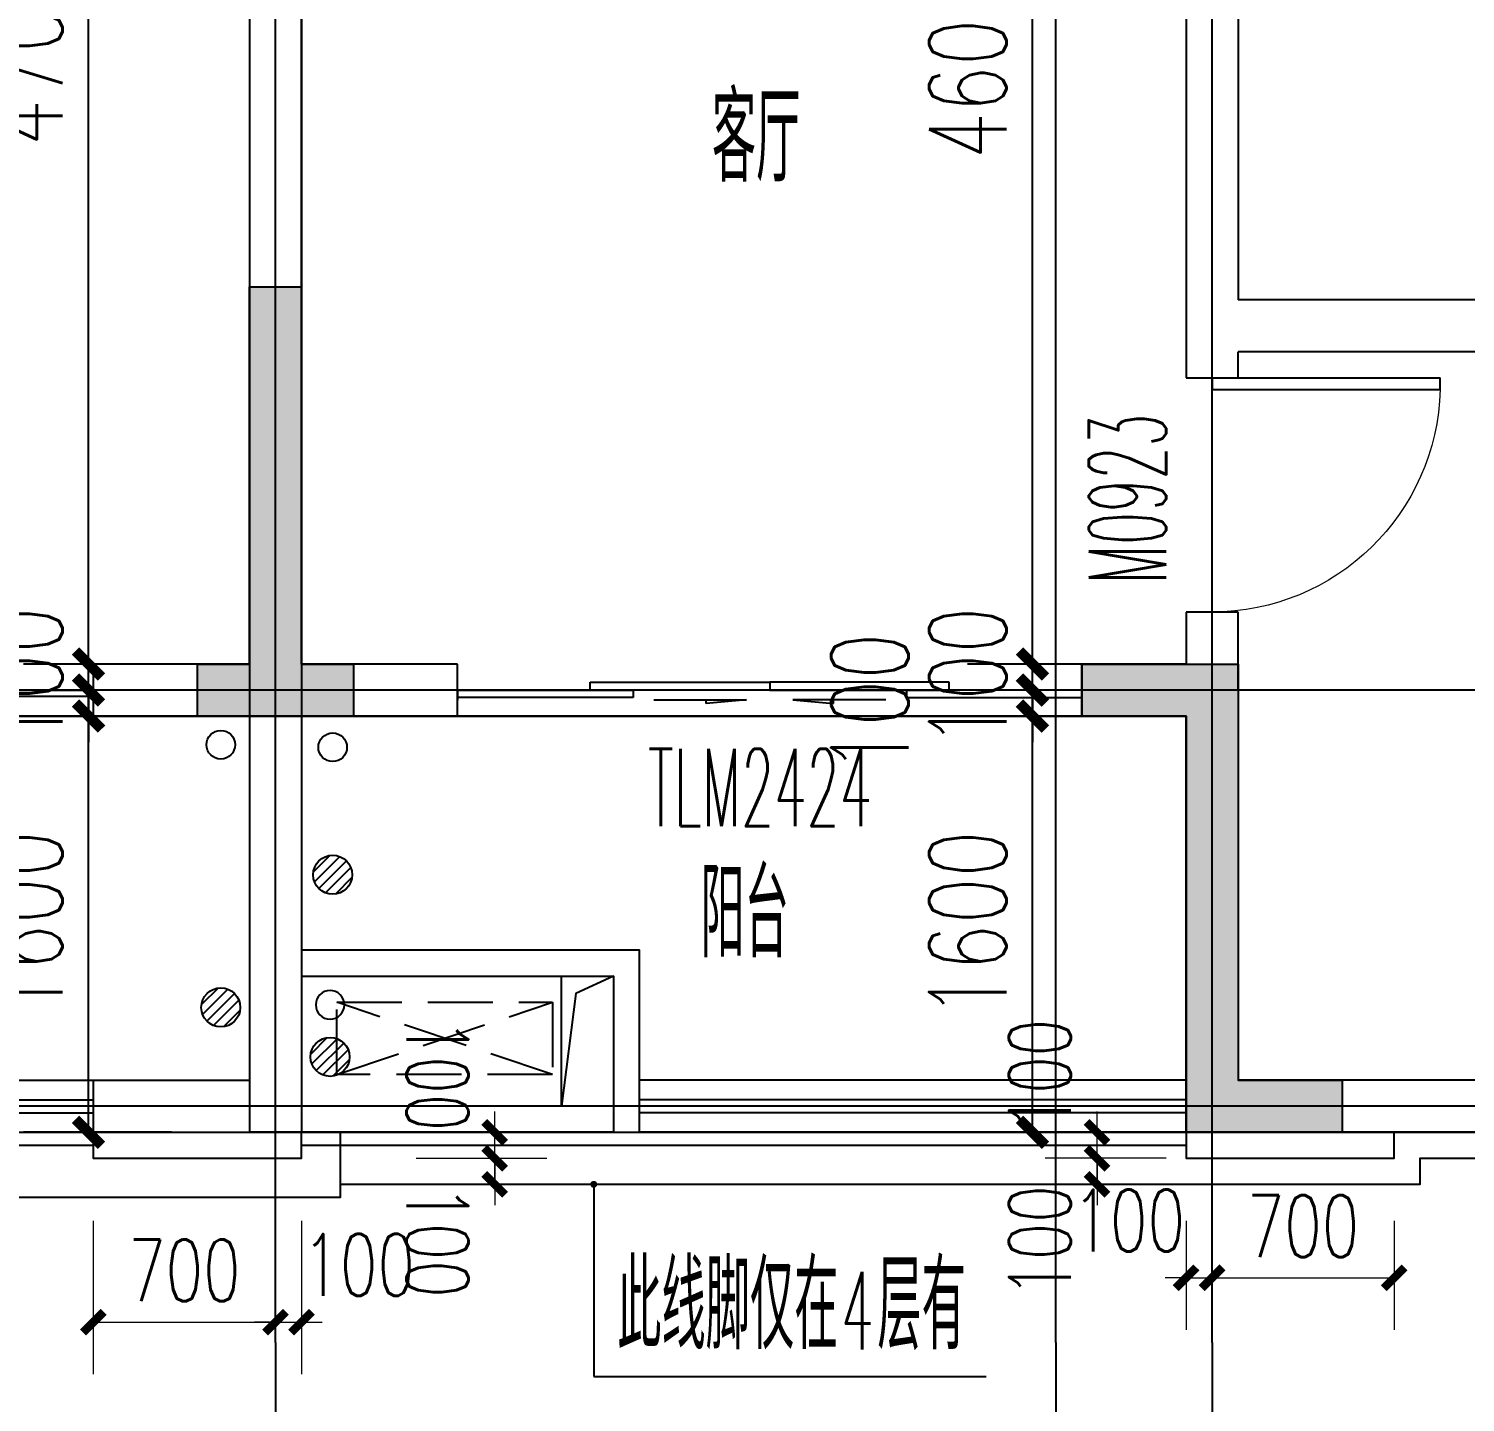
# Model space of a CAD drawing. Extents: x -59851 to 653804, y -249523 to 437614.
# Drawn here: x -4262 to 1260, y 65668 to 70948 of the extents above; entities that cross this region are included whole.
import ezdxf

# ---------------------------------------------------------------- set-up
doc = ezdxf.new("R2010")
doc.units = 0
doc.header["$LTSCALE"] = 1000
doc.header["$MEASUREMENT"] = 0
doc.linetypes.add('DASH', pattern=[0.35, 0.25, -0.1])
doc.layers.add('_S-PS(排水管)', color=255, linetype='Continuous', plot=False)
doc.layers.add('A-area(算半面积)', color=23, linetype='Continuous', plot=False)
for name, color, linetype in [('_S-YS(雨水管)', 3, 'Continuous'), ('_S-空调立管', 7, 'Continuous'), ('A-外装饰线脚', 7, 'Continuous'), ('A-洞口', 105, 'Continuous'), ('A-空调室外机', 5, 'DASH'), ('A-第三道尺寸线', 105, 'Continuous'), ('A-线脚看线', 9, 'Continuous'), ('AE-FLOR', 151, 'Continuous'), ('AXIS', 3, 'Continuous'), ('DIM_LEAD', 3, 'Continuous'), ('DOTE', 16, 'Continuous'), ('mianji', 6, 'Continuous'), ('NL', 5, 'Continuous'), ('PUB_HATCH', 8, 'Continuous'), ('PUB_TEXT', 7, 'Continuous'), ('WALL', 2, 'Continuous'), ('WINDOW', 4, 'Continuous'), ('WINDOW_TEXT', 7, 'Continuous'), ('剪力墙', 6, 'Continuous'), ('栏杆', 142, 'Continuous')]:
    doc.layers.add(name, color=color, linetype=linetype)
doc.layers.add('A-第四道尺寸线(线脚尺寸)', color=105, linetype='Continuous', lineweight=5)
doc.styles.add('_TCH_DIM', font='SIMPLEX.shx', dxfattribs={"width": 0.7, "bigfont": 'GBCBIG.shx'})
doc.styles.add('_TCH_DIM_T3', font='SIMPLEX.shx', dxfattribs={"width": 0.705882, "bigfont": 'GBCBIG.shx'})
doc.styles.add('_TCH_WINDOW', font='SIMPLEX.shx', dxfattribs={"width": 0.7, "height": 3.5, "bigfont": 'GBCBIG.shx'})
doc.styles.get("Standard").update_dxf_attribs({"font": 'gbenor.shx', "width": 0.7, "bigfont": 'gbcbig.shx'})
doc.dimstyles.new('_TCH_ARCH&&100', dxfattribs={"dimtxt": 297.5, "dimasz": 100, "dimexe": 250, "dimexo": 300, "dimgap": 100, "dimtad": 1, "dimdec": 0, "dimzin": 0, "dimdsep": 46, "dimtxsty": '_TCH_DIM_T3', "dimblk": 'ARCHTICK', "dimcen": 0.09, "dimclrt": 7, "dimazin": 2, "dimtfac": 1, "dimtdec": 0, "dimtix": 1, "dimtmove": 2, "dimatfit": 3, "dimfxl": 0, "dimtolj": 1, "dimtzin": 0, "dimarcsym": 0})
doc.dimstyles.new('_TCH_ARCH&&80', dxfattribs={"dimtxt": 238, "dimasz": 80, "dimexe": 200, "dimexo": 240, "dimgap": 80, "dimtad": 1, "dimdec": 0, "dimzin": 0, "dimdsep": 46, "dimtxsty": '_TCH_DIM_T3', "dimblk": 'ARCHTICK', "dimcen": 0.09, "dimclrt": 7, "dimazin": 2, "dimtfac": 1, "dimtdec": 0, "dimtix": 1, "dimtmove": 2, "dimatfit": 3, "dimfxl": 0, "dimtolj": 1, "dimtzin": 0, "dimarcsym": 0})

# ---------------------------------------------------------------- blocks, each defined once
blk = doc.blocks.new('fdsfdsgfdsgb')
at = {"layer": 'mianji'}
blk.add_lwpolyline([(-208608.2, 137588.3), (-164208.2, 137588.3), (-164208.2, 135988.3), (-160408.2, 135988.3), (-160408.2, 146388.3), (-164608.2, 146388.3), (-164608.2, 147288.3), (-163408.2, 147288.3), (-163408.2, 150388.3), (-162808.2, 150388.3), (-162808.2, 157888.3), (-172908.2, 157888.3), (-172908.2, 155088.3), (-184508.2, 155088.3)], dxfattribs=at)
blk.add_lwpolyline([(-164208.2, 137588.3), (-171208.2, 137588.3), (-171208.2, 135988.3), (-164208.2, 135988.3)], close=True, dxfattribs=at)
blk = doc.blocks.new('zhouxianssceng0329')
at = {"layer": 'DOTE'}
for p, q in [((-3313.7, 132089.9), (-3313.7, 148798.2)), ((-313.7, 132089.9), (-313.7, 144298.2)), ((286.3, 132089.9), (286.3, 140298.2)), ((5501.3, 134598.2), (-44988.6, 134598.2)), ((5501.3, 132998.2), (-44988.6, 132998.2))]:
    blk.add_line(p, q, dxfattribs=at)
blk = doc.blocks.new('jgjlq030328')
at = {"layer": 'PUB_HATCH'}
for points in [[(-249935, 8011.9), (-249935, 8211.9), (-249735, 8211.9), (-249735, 9661.9), (-249535, 9661.9), (-249535, 8211.9), (-249335, 8211.9), (-249335, 8011.9)], [(-245535, 6411.9), (-245935, 6411.9), (-246135, 6411.9), (-246135, 8011.9), (-246535, 8011.9), (-246535, 8211.9), (-245935, 8211.9), (-245935, 6611.9), (-245535, 6611.9)]]:
    blk.add_hatch(color=256, dxfattribs=at).paths.add_polyline_path(points)
at = {"layer": '剪力墙'}
blk.add_lwpolyline([(-249935, 8011.9), (-249935, 8211.9), (-249735, 8211.9), (-249735, 9661.9), (-249535, 9661.9), (-249535, 8211.9), (-249335, 8211.9), (-249335, 8011.9), (-249935, 8011.9), (-249535, 8011.9)], dxfattribs=at)
blk.add_lwpolyline([(-245535, 6411.9), (-245935, 6411.9), (-246135, 6411.9), (-246135, 8011.9), (-246535, 8011.9), (-246535, 8211.9), (-245935, 8211.9), (-245935, 6611.9), (-245535, 6611.9)], close=True, dxfattribs=at)
blk = doc.blocks.new('$DorLib2D$00000131')
at = {"color": 0, "linetype": 'Continuous'}
for p, q in [((0.15, 0.125), (0.2319, 0.1973)), ((0.2319, 0.1973), (0.2319, 0.125)), ((-0.5, 0.125), (-0.5, 0)), ((0.0192, 0.125), (-0.5, 0.125)), ((0.0192, 0), (0.0192, 0.125)), ((0.35, 0.125), (0.15, 0.125)), ((-0.5, 0), (0.0192, 0)), ((-0.024, 0), (0.5, 0)), ((-0.024, -0.125), (-0.024, 0)), ((0.5, 0), (0.5, -0.125)), ((-0.35, -0.125), (-0.15, -0.125)), ((-0.2319, -0.1973), (-0.2319, -0.125)), ((-0.15, -0.125), (-0.2319, -0.1973)), ((0.5, -0.125), (-0.024, -0.125))]:
    blk.add_line(p, q, dxfattribs=at)
blk = doc.blocks.new('_ArchTick')
at = {"color": 0, "linetype": 'ByBlock', "const_width": 0.4}
blk.add_lwpolyline([(-0.5, -0.5), (0.5, 0.5)], dxfattribs=at)
blk = doc.blocks.new('*D766')
at = {"layer": 'A-第三道尺寸线', "color": 0, "lineweight": -2, "transparency": 16777216}
for p, q in [((23331.5, 165434.8), (22763.2, 165434.8)), ((23013.2, 160734.8), (23013.2, 165434.8)), ((23331.5, 160734.8), (22763.2, 160734.8))]:
    blk.add_line(p, q, dxfattribs=at)
at = {"layer": 'Defpoints', "color": 0, "transparency": 16777216}
for p in [(23013.2, 165434.8), (23631.5, 165434.8), (23631.5, 160734.8)]:
    blk.add_point(p, dxfattribs=at)
at = {"layer": 'A-第三道尺寸线', "color": 0, "lineweight": -2, "transparency": 16777216, "xscale": 100, "yscale": 100, "zscale": 100}
for p, rotation in [((23013.2, 165434.8), 90), ((23013.2, 160734.8), 270)]:
    blk.add_blockref('_ArchTick', p, dxfattribs=dict(at, rotation=rotation))
at = {"layer": 'A-第三道尺寸线', "color": 7, "transparency": 16777216, "insert": (22764.5, 163084.8), "char_height": 297.5, "attachment_point": 5, "rotation": 90, "style": '_TCH_DIM_T3'}
blk.add_mtext('\\A1;4700', dxfattribs=at)
blk = doc.blocks.new('*D767')
at = {"layer": 'A-第三道尺寸线', "color": 0, "lineweight": -2, "transparency": 16777216}
for p, q in [((23013.2, 160734.8), (23013.2, 160834.8)), ((23331.5, 160734.8), (22763.2, 160734.8)), ((23013.2, 160634.8), (23013.2, 160734.8)), ((23331.5, 160634.8), (22763.2, 160634.8)), ((23013.2, 160634.8), (23013.2, 160534.8))]:
    blk.add_line(p, q, dxfattribs=at)
at = {"layer": 'Defpoints', "color": 0, "transparency": 16777216}
for p in [(23013.2, 160734.8), (23631.5, 160734.8), (23631.5, 160634.8)]:
    blk.add_point(p, dxfattribs=at)
at = {"layer": 'A-第三道尺寸线', "color": 0, "lineweight": -2, "transparency": 16777216, "xscale": 100, "yscale": 100, "zscale": 100}
for p, rotation in [((23013.2, 160734.8), 270), ((23013.2, 160634.8), 90)]:
    blk.add_blockref('_ArchTick', p, dxfattribs=dict(at, rotation=rotation))
at = {"layer": 'A-第三道尺寸线', "color": 7, "transparency": 16777216, "insert": (22764.5, 160684.8), "char_height": 297.5, "attachment_point": 5, "rotation": 90, "style": '_TCH_DIM_T3'}
blk.add_mtext('\\A1;100', dxfattribs=at)
blk = doc.blocks.new('*D768')
at = {"layer": 'A-第三道尺寸线', "color": 0, "lineweight": -2, "transparency": 16777216}
for p, q in [((23013.2, 160634.8), (23013.2, 160734.8)), ((23331.5, 160634.8), (22763.2, 160634.8)), ((23013.2, 160534.8), (23013.2, 160634.8)), ((23331.5, 160534.8), (22763.2, 160534.8)), ((23013.2, 160534.8), (23013.2, 160434.8))]:
    blk.add_line(p, q, dxfattribs=at)
at = {"layer": 'Defpoints', "color": 0, "transparency": 16777216}
for p in [(23013.2, 160634.8), (23631.5, 160634.8), (23631.5, 160534.8)]:
    blk.add_point(p, dxfattribs=at)
at = {"layer": 'A-第三道尺寸线', "color": 0, "lineweight": -2, "transparency": 16777216, "xscale": 100, "yscale": 100, "zscale": 100}
for p, rotation in [((23013.2, 160634.8), 270), ((23013.2, 160534.8), 90)]:
    blk.add_blockref('_ArchTick', p, dxfattribs=dict(at, rotation=rotation))
at = {"layer": 'A-第三道尺寸线', "color": 7, "transparency": 16777216, "insert": (22388.2, 160584.8), "char_height": 297.5, "attachment_point": 5, "rotation": 90, "style": '_TCH_DIM_T3'}
blk.add_mtext('\\A1;100', dxfattribs=at)
blk = doc.blocks.new('*D769')
at = {"layer": 'A-第三道尺寸线', "color": 0, "lineweight": -2, "transparency": 16777216}
for p, q in [((23331.5, 160534.8), (22763.2, 160534.8)), ((23013.2, 158934.8), (23013.2, 160534.8)), ((23331.5, 158934.8), (22763.2, 158934.8))]:
    blk.add_line(p, q, dxfattribs=at)
at = {"layer": 'Defpoints', "color": 0, "transparency": 16777216}
for p in [(23013.2, 160534.8), (23631.5, 160534.8), (23631.5, 158934.8)]:
    blk.add_point(p, dxfattribs=at)
at = {"layer": 'A-第三道尺寸线', "color": 0, "lineweight": -2, "transparency": 16777216, "xscale": 100, "yscale": 100, "zscale": 100}
for p, rotation in [((23013.2, 160534.8), 90), ((23013.2, 158934.8), 270)]:
    blk.add_blockref('_ArchTick', p, dxfattribs=dict(at, rotation=rotation))
at = {"layer": 'A-第三道尺寸线', "color": 7, "transparency": 16777216, "insert": (22764.5, 159734.8), "char_height": 297.5, "attachment_point": 5, "rotation": 90, "style": '_TCH_DIM_T3'}
blk.add_mtext('\\A1;1600', dxfattribs=at)
blk = doc.blocks.new('ktswaj')
at = {"linetype": 'DASH'}
blk.add_lwpolyline([(15990.1, 179082.6), (15990.1, 178253.3), (16268.4, 178253.3), (16268.4, 179082.6)], close=True, dxfattribs=at)
for points in [[(15990.1, 179082.6), (16268.4, 178253.3)], [(15990.1, 178253.3), (16268.4, 179082.6)]]:
    blk.add_lwpolyline(points, dxfattribs=at)
blk = doc.blocks.new('$DorLib2D$00000138')
at = {"color": 0, "linetype": 'Continuous'}
for p, q in [((-0.2875, 0), (-0.2875, 0.1538)), ((-0.2875, 0.1538), (0, 0.1538)), ((0, 0.1538), (0, 0)), ((0.2875, 0.1538), (0, 0.1538)), ((0.2875, 0), (0.2875, 0.1538)), ((-0.5, -0.1399), (-0.5, 0)), ((-0.5, 0), (-0.2188, 0)), ((0, 0), (-0.2875, 0)), ((-0.2188, 0), (-0.2188, -0.1399)), ((0, 0), (0.2875, 0)), ((0.2188, 0), (0.2188, -0.1399)), ((0.5, 0), (0.2188, 0)), ((0.5, 0), (0.5, -0.1946)), ((0.5, -0.1399), (0.5, 0)), ((-0.2188, -0.1399), (-0.5, -0.1399)), ((0.2188, -0.1399), (0.5, -0.1399)), ((-0.1857, -0.186), (-0.037, -0.186)), ((-0.037, -0.186), (-0.1019, -0.2583)), ((-0.1019, -0.2583), (-0.1019, -0.186)), ((0.1857, -0.186), (0.037, -0.186)), ((0.037, -0.186), (0.1019, -0.2583)), ((0.1019, -0.2583), (0.1019, -0.186))]:
    blk.add_line(p, q, dxfattribs=at)
blk = doc.blocks.new('$DorLib2D$00000001')
for p, q in [((0.45, 0.975), (0.5, 0.975)), ((0.45, 0), (0.45, 0.975)), ((0.5, 0), (0.5, 0.975)), ((0.5, 0), (0.45, 0))]:
    blk.add_line(p, q)
at = {"lineweight": 13}
blk.add_arc((0.475, 0), 0.975, 91.46928, 180, dxfattribs=at)
blk = doc.blocks.new('*D780')
at = {"layer": 'A-第三道尺寸线', "color": 0, "lineweight": -2, "transparency": 16777216}
for p, q in [((90662, 165334.8), (90121.7, 165334.8)), ((90371.7, 160734.8), (90371.7, 165334.8)), ((90662, 160734.8), (90121.7, 160734.8))]:
    blk.add_line(p, q, dxfattribs=at)
at = {"layer": 'Defpoints', "color": 0, "transparency": 16777216}
for p in [(90371.7, 165334.8), (90962, 165334.8), (90962, 160734.8)]:
    blk.add_point(p, dxfattribs=at)
at = {"layer": 'A-第三道尺寸线', "color": 0, "lineweight": -2, "transparency": 16777216, "xscale": 100, "yscale": 100, "zscale": 100}
for p, rotation in [((90371.7, 165334.8), 90), ((90371.7, 160734.8), 270)]:
    blk.add_blockref('_ArchTick', p, dxfattribs=dict(at, rotation=rotation))
at = {"layer": 'A-第三道尺寸线', "color": 7, "transparency": 16777216, "insert": (90123, 163034.8), "char_height": 297.5, "attachment_point": 5, "rotation": 90, "style": '_TCH_DIM_T3'}
blk.add_mtext('\\A1;4600', dxfattribs=at)
blk = doc.blocks.new('*D781')
at = {"layer": 'A-第三道尺寸线', "color": 0, "lineweight": -2, "transparency": 16777216}
for p, q in [((90371.7, 160734.8), (90371.7, 160834.8)), ((90662, 160734.8), (90121.7, 160734.8)), ((90371.7, 160634.8), (90371.7, 160734.8)), ((90662, 160634.8), (90121.7, 160634.8)), ((90371.7, 160634.8), (90371.7, 160534.8))]:
    blk.add_line(p, q, dxfattribs=at)
at = {"layer": 'Defpoints', "color": 0, "transparency": 16777216}
for p in [(90371.7, 160734.8), (90962, 160734.8), (90962, 160634.8)]:
    blk.add_point(p, dxfattribs=at)
at = {"layer": 'A-第三道尺寸线', "color": 0, "lineweight": -2, "transparency": 16777216, "xscale": 100, "yscale": 100, "zscale": 100}
for p, rotation in [((90371.7, 160734.8), 270), ((90371.7, 160634.8), 90)]:
    blk.add_blockref('_ArchTick', p, dxfattribs=dict(at, rotation=rotation))
at = {"layer": 'A-第三道尺寸线', "color": 7, "transparency": 16777216, "insert": (90123, 160684.8), "char_height": 297.5, "attachment_point": 5, "rotation": 90, "style": '_TCH_DIM_T3'}
blk.add_mtext('\\A1;100', dxfattribs=at)
blk = doc.blocks.new('*D782')
at = {"layer": 'A-第三道尺寸线', "color": 0, "lineweight": -2, "transparency": 16777216}
for p, q in [((90371.7, 160634.8), (90371.7, 160734.8)), ((90662, 160634.8), (90121.7, 160634.8)), ((90371.7, 160534.8), (90371.7, 160634.8)), ((90662, 160534.8), (90121.7, 160534.8)), ((90371.7, 160534.8), (90371.7, 160434.8))]:
    blk.add_line(p, q, dxfattribs=at)
at = {"layer": 'Defpoints', "color": 0, "transparency": 16777216}
for p in [(90371.7, 160634.8), (90962, 160634.8), (90962, 160534.8)]:
    blk.add_point(p, dxfattribs=at)
at = {"layer": 'A-第三道尺寸线', "color": 0, "lineweight": -2, "transparency": 16777216, "xscale": 100, "yscale": 100, "zscale": 100}
for p, rotation in [((90371.7, 160634.8), 270), ((90371.7, 160534.8), 90)]:
    blk.add_blockref('_ArchTick', p, dxfattribs=dict(at, rotation=rotation))
at = {"layer": 'A-第三道尺寸线', "color": 7, "transparency": 16777216, "insert": (89746.7, 160584.8), "char_height": 297.5, "attachment_point": 5, "rotation": 90, "style": '_TCH_DIM_T3'}
blk.add_mtext('\\A1;100', dxfattribs=at)
blk = doc.blocks.new('*D783')
at = {"layer": 'A-第三道尺寸线', "color": 0, "lineweight": -2, "transparency": 16777216}
for p, q in [((90662, 160534.8), (90121.7, 160534.8)), ((90371.7, 158934.8), (90371.7, 160534.8)), ((90662, 158934.8), (90121.7, 158934.8))]:
    blk.add_line(p, q, dxfattribs=at)
at = {"layer": 'Defpoints', "color": 0, "transparency": 16777216}
for p in [(90371.7, 160534.8), (90962, 160534.8), (90962, 158934.8)]:
    blk.add_point(p, dxfattribs=at)
at = {"layer": 'A-第三道尺寸线', "color": 0, "lineweight": -2, "transparency": 16777216, "xscale": 100, "yscale": 100, "zscale": 100}
for p, rotation in [((90371.7, 160534.8), 90), ((90371.7, 158934.8), 270)]:
    blk.add_blockref('_ArchTick', p, dxfattribs=dict(at, rotation=rotation))
at = {"layer": 'A-第三道尺寸线', "color": 7, "transparency": 16777216, "insert": (90123, 159734.8), "char_height": 297.5, "attachment_point": 5, "rotation": 90, "style": '_TCH_DIM_T3'}
blk.add_mtext('\\A1;1600', dxfattribs=at)
blk = doc.blocks.new('ssxianjiao0329')
at = {"layer": 'A-外装饰线脚'}
for points in [[(-4013.7, 132898.2), (-4013.7, 132798.2), (-3213.7, 132798.2), (-3213.7, 132898.2)], [(186.3, 132898.2), (186.3, 132798.2), (986.3, 132798.2), (986.3, 132898.2)]]:
    blk.add_lwpolyline(points, dxfattribs=at)
at = {"layer": 'A-线脚看线'}
for points in [[(-6013.7, 132848.2), (-4013.7, 132848.2)], [(-3213.7, 132848.2), (186.3, 132848.2)]]:
    blk.add_lwpolyline(points, dxfattribs=at)
blk = doc.blocks.new('600200')
at = {"layer": 'A-洞口'}
blk.add_lwpolyline([(-2177.9, 134493.3), (-1977.9, 134493.3), (-1977.9, 133993.3), (-2177.9, 133993.3)], close=True, dxfattribs=at)
blk.add_lwpolyline([(-1977.9, 134493.3), (-2123.4, 134426.8), (-2177.9, 133993.3)], dxfattribs=at)
blk = doc.blocks.new('huxingdongkoupiaochuangyangtai')
blk.add_blockref('600200', (-35.8, 2095))
blk = doc.blocks.new('*D351')
at = {"layer": 'A-第四道尺寸线(线脚尺寸)', "color": 0, "lineweight": -2, "transparency": 16777216}
for p, q in [((-4013.7, 73158.2), (-4013.7, 72568.3)), ((-3313.7, 73158.2), (-3313.7, 72568.3)), ((-4013.7, 72768.3), (-3313.7, 72768.3))]:
    blk.add_line(p, q, dxfattribs=at)
at = {"layer": 'Defpoints', "color": 0, "transparency": 16777216}
for p in [(-4013.7, 73398.2), (-3313.7, 73398.2), (-3313.7, 72768.3)]:
    blk.add_point(p, dxfattribs=at)
at = {"layer": 'A-第四道尺寸线(线脚尺寸)', "color": 0, "lineweight": -2, "transparency": 16777216, "xscale": 80, "yscale": 80, "zscale": 80, "rotation": 180}
blk.add_blockref('_ArchTick', (-4013.7, 72768.3), dxfattribs=at)
at = {"layer": 'A-第四道尺寸线(线脚尺寸)', "color": 0, "lineweight": -2, "transparency": 16777216, "xscale": 80, "yscale": 80, "zscale": 80}
blk.add_blockref('_ArchTick', (-3313.7, 72768.3), dxfattribs=at)
at = {"layer": 'A-第四道尺寸线(线脚尺寸)', "color": 7, "transparency": 16777216, "insert": (-3663.7, 72967.3), "char_height": 238, "attachment_point": 5, "style": '_TCH_DIM_T3'}
blk.add_mtext('\\A1;700', dxfattribs=at)
blk = doc.blocks.new('*D352')
at = {"layer": 'A-第四道尺寸线(线脚尺寸)', "color": 0, "lineweight": -2, "transparency": 16777216}
for p, q in [((-3313.7, 73158.2), (-3313.7, 72568.3)), ((-3213.7, 73158.2), (-3213.7, 72568.3)), ((-3313.7, 72768.3), (-3393.7, 72768.3)), ((-3313.7, 72768.3), (-3213.7, 72768.3)), ((-3213.7, 72768.3), (-3133.7, 72768.3))]:
    blk.add_line(p, q, dxfattribs=at)
at = {"layer": 'Defpoints', "color": 0, "transparency": 16777216}
for p in [(-3313.7, 73398.2), (-3213.7, 73398.2), (-3213.7, 72768.3)]:
    blk.add_point(p, dxfattribs=at)
at = {"layer": 'A-第四道尺寸线(线脚尺寸)', "color": 0, "lineweight": -2, "transparency": 16777216, "xscale": 80, "yscale": 80, "zscale": 80}
blk.add_blockref('_ArchTick', (-3313.7, 72768.3), dxfattribs=at)
at = {"layer": 'A-第四道尺寸线(线脚尺寸)', "color": 0, "lineweight": -2, "transparency": 16777216, "xscale": 80, "yscale": 80, "zscale": 80, "rotation": 180}
blk.add_blockref('_ArchTick', (-3213.7, 72768.3), dxfattribs=at)
at = {"layer": 'A-第四道尺寸线(线脚尺寸)', "color": 7, "transparency": 16777216, "insert": (-2993.7, 72988.3), "char_height": 238, "attachment_point": 5, "style": '_TCH_DIM_T3'}
blk.add_mtext('\\A1;100', dxfattribs=at)
blk = doc.blocks.new('*D353')
at = {"layer": 'A-第四道尺寸线(线脚尺寸)', "color": 0, "lineweight": -2, "transparency": 16777216}
for p, q in [((186.3, 73158.2), (186.3, 72738.7)), ((286.3, 73158.2), (286.3, 72738.7)), ((186.3, 72938.7), (106.3, 72938.7)), ((186.3, 72938.7), (286.3, 72938.7)), ((286.3, 72938.7), (366.3, 72938.7))]:
    blk.add_line(p, q, dxfattribs=at)
at = {"layer": 'Defpoints', "color": 0, "transparency": 16777216}
for p in [(186.3, 73398.2), (286.3, 73398.2), (286.3, 72938.7)]:
    blk.add_point(p, dxfattribs=at)
at = {"layer": 'A-第四道尺寸线(线脚尺寸)', "color": 0, "lineweight": -2, "transparency": 16777216, "xscale": 80, "yscale": 80, "zscale": 80}
blk.add_blockref('_ArchTick', (186.3, 72938.7), dxfattribs=at)
at = {"layer": 'A-第四道尺寸线(线脚尺寸)', "color": 0, "lineweight": -2, "transparency": 16777216, "xscale": 80, "yscale": 80, "zscale": 80, "rotation": 180}
blk.add_blockref('_ArchTick', (286.3, 72938.7), dxfattribs=at)
at = {"layer": 'A-第四道尺寸线(线脚尺寸)', "color": 7, "transparency": 16777216, "insert": (-33.7, 73158.7), "char_height": 238, "attachment_point": 5, "style": '_TCH_DIM_T3'}
blk.add_mtext('\\A1;100', dxfattribs=at)
blk = doc.blocks.new('*D354')
at = {"layer": 'A-第四道尺寸线(线脚尺寸)', "color": 0, "lineweight": -2, "transparency": 16777216}
for p, q in [((286.3, 73158.2), (286.3, 72738.7)), ((986.3, 73158.2), (986.3, 72738.7)), ((286.3, 72938.7), (986.3, 72938.7))]:
    blk.add_line(p, q, dxfattribs=at)
at = {"layer": 'Defpoints', "color": 0, "transparency": 16777216}
for p in [(286.3, 73398.2), (986.3, 73398.2), (986.3, 72938.7)]:
    blk.add_point(p, dxfattribs=at)
at = {"layer": 'A-第四道尺寸线(线脚尺寸)', "color": 0, "lineweight": -2, "transparency": 16777216, "xscale": 80, "yscale": 80, "zscale": 80, "rotation": 180}
blk.add_blockref('_ArchTick', (286.3, 72938.7), dxfattribs=at)
at = {"layer": 'A-第四道尺寸线(线脚尺寸)', "color": 0, "lineweight": -2, "transparency": 16777216, "xscale": 80, "yscale": 80, "zscale": 80}
blk.add_blockref('_ArchTick', (986.3, 72938.7), dxfattribs=at)
at = {"layer": 'A-第四道尺寸线(线脚尺寸)', "color": 7, "transparency": 16777216, "insert": (636.3, 73137.7), "char_height": 238, "attachment_point": 5, "style": '_TCH_DIM_T3'}
blk.add_mtext('\\A1;700', dxfattribs=at)
blk = doc.blocks.new('*D371')
at = {"layer": 'A-第四道尺寸线(线脚尺寸)', "color": 0, "lineweight": -2, "transparency": 16777216}
for p, q in [((-155.6, 73498.2), (-155.6, 73578.2)), ((109.8, 73498.2), (-355.6, 73498.2)), ((-155.6, 73398.2), (-155.6, 73498.2)), ((109.8, 73398.2), (-355.6, 73398.2)), ((-155.6, 73398.2), (-155.6, 73318.2))]:
    blk.add_line(p, q, dxfattribs=at)
at = {"layer": 'Defpoints', "color": 0, "transparency": 16777216}
for p in [(-155.6, 73498.2), (349.8, 73498.2), (349.8, 73398.2)]:
    blk.add_point(p, dxfattribs=at)
at = {"layer": 'A-第四道尺寸线(线脚尺寸)', "color": 0, "lineweight": -2, "transparency": 16777216, "xscale": 80, "yscale": 80, "zscale": 80}
for p, rotation in [((-155.6, 73498.2), 270), ((-155.6, 73398.2), 90)]:
    blk.add_blockref('_ArchTick', p, dxfattribs=dict(at, rotation=rotation))
at = {"layer": 'A-第四道尺寸线(线脚尺寸)', "color": 7, "transparency": 16777216, "insert": (-375.6, 73718.2), "char_height": 238, "attachment_point": 5, "rotation": 90, "style": '_TCH_DIM_T3'}
blk.add_mtext('\\A1;100', dxfattribs=at)
blk = doc.blocks.new('*D372')
at = {"layer": 'A-第四道尺寸线(线脚尺寸)', "color": 0, "lineweight": -2, "transparency": 16777216}
for p, q in [((-155.6, 73398.2), (-155.6, 73478.2)), ((109.8, 73398.2), (-355.6, 73398.2)), ((-155.6, 73298.2), (-155.6, 73398.2)), ((109.8, 73298.2), (-355.6, 73298.2)), ((-155.6, 73298.2), (-155.6, 73218.2))]:
    blk.add_line(p, q, dxfattribs=at)
at = {"layer": 'Defpoints', "color": 0, "transparency": 16777216}
for p in [(-155.6, 73398.2), (349.8, 73398.2), (349.8, 73298.2)]:
    blk.add_point(p, dxfattribs=at)
at = {"layer": 'A-第四道尺寸线(线脚尺寸)', "color": 0, "lineweight": -2, "transparency": 16777216, "xscale": 80, "yscale": 80, "zscale": 80}
for p, rotation in [((-155.6, 73398.2), 270), ((-155.6, 73298.2), 90)]:
    blk.add_blockref('_ArchTick', p, dxfattribs=dict(at, rotation=rotation))
at = {"layer": 'A-第四道尺寸线(线脚尺寸)', "color": 7, "transparency": 16777216, "insert": (-375.6, 73078.2), "char_height": 238, "attachment_point": 5, "rotation": 90, "style": '_TCH_DIM_T3'}
blk.add_mtext('\\A1;100', dxfattribs=at)
blk = doc.blocks.new('*D384')
at = {"layer": 'A-第四道尺寸线(线脚尺寸)', "color": 0, "lineweight": -2, "transparency": 16777216}
for p, q in [((-2471, 73498.3), (-2471, 73578.3)), ((-2772.8, 73498.2), (-2271, 73498.3)), ((-2471, 73398.2), (-2471, 73498.3)), ((-2772.8, 73398.2), (-2271, 73398.3)), ((-2471, 73398.2), (-2471, 73318.2))]:
    blk.add_line(p, q, dxfattribs=at)
at = {"layer": 'Defpoints', "color": 0, "transparency": 16777216}
for p in [(-3012.8, 73498.2), (-2471, 73498.3), (-3012.8, 73398.2)]:
    blk.add_point(p, dxfattribs=at)
at = {"layer": 'A-第四道尺寸线(线脚尺寸)', "color": 0, "lineweight": -2, "transparency": 16777216, "xscale": 80, "yscale": 80, "zscale": 80}
for p, rotation in [((-2471, 73498.3), 270.0027592368899), ((-2471, 73398.2), 90.0027592368899)]:
    blk.add_blockref('_ArchTick', p, dxfattribs=dict(at, rotation=rotation))
at = {"layer": 'A-第四道尺寸线(线脚尺寸)', "color": 7, "transparency": 16777216, "insert": (-2691, 73718.2), "char_height": 238, "attachment_point": 5, "rotation": 270.0028, "style": '_TCH_DIM_T3'}
blk.add_mtext('\\A1;100', dxfattribs=at)
blk = doc.blocks.new('*D385')
at = {"layer": 'A-第四道尺寸线(线脚尺寸)', "color": 0, "lineweight": -2, "transparency": 16777216}
for p, q in [((-2471, 73398.2), (-2471, 73478.2)), ((-2772.8, 73398.2), (-2271, 73398.3)), ((-2471, 73298.3), (-2471, 73398.2)), ((-2772.8, 73298.2), (-2271, 73298.3)), ((-2471, 73298.3), (-2471, 73218.3))]:
    blk.add_line(p, q, dxfattribs=at)
at = {"layer": 'Defpoints', "color": 0, "transparency": 16777216}
for p in [(-3012.8, 73398.2), (-2471, 73398.2), (-3012.8, 73298.2)]:
    blk.add_point(p, dxfattribs=at)
at = {"layer": 'A-第四道尺寸线(线脚尺寸)', "color": 0, "lineweight": -2, "transparency": 16777216, "xscale": 80, "yscale": 80, "zscale": 80}
for p, rotation in [((-2471, 73398.2), 270.0027592368899), ((-2471, 73298.3), 90.0027592368899)]:
    blk.add_blockref('_ArchTick', p, dxfattribs=dict(at, rotation=rotation))
at = {"layer": 'A-第四道尺寸线(线脚尺寸)', "color": 7, "transparency": 16777216, "insert": (-2690.9, 73078.2), "char_height": 238, "attachment_point": 5, "rotation": 270.0028, "style": '_TCH_DIM_T3'}
blk.add_mtext('\\A1;100', dxfattribs=at)
blk = doc.blocks.new('_LV13')
at = {"color": 0}
for p, q in [((-0.071, 0.495), (-0.495, 0.071)), ((0.183, 0.465), (-0.465, -0.183)), ((0.354, 0.354), (-0.354, -0.354)), ((0.465, 0.183), (-0.183, -0.465)), ((0.495, -0.071), (0.071, -0.495))]:
    blk.add_line(p, q, dxfattribs=at)
blk.add_circle((0, 0), 0.5)
blk = doc.blocks.new('e40505')
at = {"layer": '_S-PS(排水管)'}
blk.add_lwpolyline([(-186698.5, 94074.5, -1), (-186808.5, 94074.5, -1)], format="xyb", close=True, dxfattribs=at)
at = {"layer": '_S-YS(雨水管)'}
blk.add_lwpolyline([(-190088.5, 94084.5, 1), (-190198.5, 94084.5, 1)], format="xyb", close=True, dxfattribs=at)
at = {"layer": '_S-空调立管'}
blk.add_lwpolyline([(-190088.5, 93884.5, 1), (-190198.5, 93884.5, 1)], format="xyb", close=True, dxfattribs=at)
at = {"layer": 'NL', "ltscale": 0.5, "extrusion": (0, 0, -1), "xscale": -150, "yscale": 150, "zscale": -150}
for p in [(190343.5, 93884.5), (186753.5, 93064.5)]:
    blk.add_blockref('_LV13', p, dxfattribs=at)
blk = doc.blocks.new('jfdsajkjke50505')
at = {"layer": '_S-PS(排水管)'}
blk.add_lwpolyline([(-96826.1, 45509.8, -1), (-96936.1, 45509.8, -1)], format="xyb", close=True, dxfattribs=at)
at = {"layer": '_S-空调立管'}
blk.add_lwpolyline([(-96836.1, 44519.8, 1), (-96946.1, 44519.8, 1)], format="xyb", close=True, dxfattribs=at)
at = {"layer": 'NL', "ltscale": 0.5, "extrusion": (0, 0, -1), "xscale": -150, "yscale": 150, "zscale": -150}
for p in [(96881.1, 45019.8), (96891.1, 44319.8)]:
    blk.add_blockref('_LV13', p, dxfattribs=at)
blk = doc.blocks.new('e405055')
at = {"layer": '_S-PS(排水管)'}
blk.add_lwpolyline([(-104811, 67196, -1), (-104921, 67196, -1)], format="xyb", close=True, dxfattribs=at)
at = {"layer": 'NL', "ltscale": 0.5, "extrusion": (0, 0, -1), "xscale": -150, "yscale": 150, "zscale": -150}
blk.add_blockref('_LV13', (104866, 66186), dxfattribs=at)
blk = doc.blocks.new('*D2940')
at = {"layer": 'AXIS', "color": 0, "lineweight": -2, "transparency": 16777216}
for p, q in [((-6713.7, 65597.4), (-6713.7, 63147.4)), ((-3313.7, 65597.4), (-3313.7, 63147.4)), ((-6713.7, 63397.4), (-3313.7, 63397.4))]:
    blk.add_line(p, q, dxfattribs=at)
at = {"layer": 'Defpoints', "color": 0, "transparency": 16777216}
for p in [(-6713.7, 65897.4), (-3313.7, 65897.4), (-3313.7, 63397.4)]:
    blk.add_point(p, dxfattribs=at)
at = {"layer": 'AXIS', "color": 0, "lineweight": -2, "transparency": 16777216, "xscale": 100, "yscale": 100, "zscale": 100, "rotation": 180}
blk.add_blockref('_ArchTick', (-6713.7, 63397.4), dxfattribs=at)
at = {"layer": 'AXIS', "color": 0, "lineweight": -2, "transparency": 16777216, "xscale": 100, "yscale": 100, "zscale": 100}
blk.add_blockref('_ArchTick', (-3313.7, 63397.4), dxfattribs=at)
at = {"layer": 'AXIS', "color": 7, "transparency": 16777216, "insert": (-5013.7, 63646.1), "char_height": 297.5, "attachment_point": 5, "style": '_TCH_DIM_T3'}
blk.add_mtext('\\A1;3400', dxfattribs=at)
blk = doc.blocks.new('*D2941')
at = {"layer": 'AXIS', "color": 0, "lineweight": -2, "transparency": 16777216}
for p, q in [((-3313.7, 65597.4), (-3313.7, 63147.4)), ((-313.7, 65597.4), (-313.7, 63147.4)), ((-3313.7, 63397.4), (-313.7, 63397.4))]:
    blk.add_line(p, q, dxfattribs=at)
at = {"layer": 'Defpoints', "color": 0, "transparency": 16777216}
for p in [(-3313.7, 65897.4), (-313.7, 65897.4), (-313.7, 63397.4)]:
    blk.add_point(p, dxfattribs=at)
at = {"layer": 'AXIS', "color": 0, "lineweight": -2, "transparency": 16777216, "xscale": 100, "yscale": 100, "zscale": 100, "rotation": 180}
blk.add_blockref('_ArchTick', (-3313.7, 63397.4), dxfattribs=at)
at = {"layer": 'AXIS', "color": 0, "lineweight": -2, "transparency": 16777216, "xscale": 100, "yscale": 100, "zscale": 100}
blk.add_blockref('_ArchTick', (-313.7, 63397.4), dxfattribs=at)
at = {"layer": 'AXIS', "color": 7, "transparency": 16777216, "insert": (-1813.7, 63646.1), "char_height": 297.5, "attachment_point": 5, "style": '_TCH_DIM_T3'}
blk.add_mtext('\\A1;3000', dxfattribs=at)
blk = doc.blocks.new('*D2942')
at = {"layer": 'AXIS', "color": 0, "lineweight": -2, "transparency": 16777216}
for p, q in [((-313.7, 65597.4), (-313.7, 63147.4)), ((286.3, 65597.4), (286.3, 63147.4)), ((-313.7, 63397.4), (-413.7, 63397.4)), ((-313.7, 63397.4), (286.3, 63397.4)), ((286.3, 63397.4), (386.3, 63397.4))]:
    blk.add_line(p, q, dxfattribs=at)
at = {"layer": 'Defpoints', "color": 0, "transparency": 16777216}
for p in [(-313.7, 65897.4), (286.3, 65897.4), (286.3, 63397.4)]:
    blk.add_point(p, dxfattribs=at)
at = {"layer": 'AXIS', "color": 0, "lineweight": -2, "transparency": 16777216, "xscale": 100, "yscale": 100, "zscale": 100}
blk.add_blockref('_ArchTick', (-313.7, 63397.4), dxfattribs=at)
at = {"layer": 'AXIS', "color": 0, "lineweight": -2, "transparency": 16777216, "xscale": 100, "yscale": 100, "zscale": 100, "rotation": 180}
blk.add_blockref('_ArchTick', (286.3, 63397.4), dxfattribs=at)
at = {"layer": 'AXIS', "color": 7, "transparency": 16777216, "insert": (-13.7, 63646.1), "char_height": 297.5, "attachment_point": 5, "style": '_TCH_DIM_T3'}
blk.add_mtext('\\A1;600', dxfattribs=at)
blk = doc.blocks.new('*D2943')
at = {"layer": 'AXIS', "color": 0, "lineweight": -2, "transparency": 16777216}
for p, q in [((286.3, 65597.4), (286.3, 63147.4)), ((3886.3, 65597.4), (3886.3, 63147.4)), ((286.3, 63397.4), (3886.3, 63397.4))]:
    blk.add_line(p, q, dxfattribs=at)
at = {"layer": 'Defpoints', "color": 0, "transparency": 16777216}
for p in [(286.3, 65897.4), (3886.3, 65897.4), (3886.3, 63397.4)]:
    blk.add_point(p, dxfattribs=at)
at = {"layer": 'AXIS', "color": 0, "lineweight": -2, "transparency": 16777216, "xscale": 100, "yscale": 100, "zscale": 100, "rotation": 180}
blk.add_blockref('_ArchTick', (286.3, 63397.4), dxfattribs=at)
at = {"layer": 'AXIS', "color": 0, "lineweight": -2, "transparency": 16777216, "xscale": 100, "yscale": 100, "zscale": 100}
blk.add_blockref('_ArchTick', (3886.3, 63397.4), dxfattribs=at)
at = {"layer": 'AXIS', "color": 7, "transparency": 16777216, "insert": (2086.3, 63646.1), "char_height": 297.5, "attachment_point": 5, "style": '_TCH_DIM_T3'}
blk.add_mtext('\\A1;3600', dxfattribs=at)
blk = doc.blocks.new('A4huhuxing')
at = {"layer": 'AE-FLOR'}
for points in [[(21031.5, 159134.8), (23031.5, 159134.8)], [(21031.5, 158934.8), (23031.5, 158934.8)]]:
    blk.add_lwpolyline(points, dxfattribs=at)
at = {"layer": 'WALL'}
for p, q in [((23631.5, 165434.8), (23631.5, 160734.8)), ((23831.5, 165434.8), (23831.5, 160634.8)), ((23631.5, 160734.8), (23031.5, 160734.8)), ((23031.5, 160734.8), (23031.5, 160534.8)), ((23831.5, 160634.8), (23831.5, 158934.8)), ((23031.5, 160534.8), (23631.5, 160534.8)), ((23631.5, 160534.8), (23631.5, 159134.8)), ((23031.5, 159134.8), (23631.5, 159134.8)), ((23031.5, 159134.8), (23031.5, 158934.8)), ((23031.5, 158934.8), (23831.5, 158934.8))]:
    blk.add_line(p, q, dxfattribs=at)
at = {"layer": 'WINDOW'}
blk.add_line((20931.5, 160534.8), (23031.5, 160534.8), dxfattribs=at)
at = {"layer": '栏杆'}
for points in [[(21031.5, 159059.8), (23031.5, 159059.8)], [(21031.5, 159009.8), (23031.5, 159009.8)]]:
    blk.add_lwpolyline(points, dxfattribs=at)
at = {"layer": 'WINDOW'}
ref = blk.add_blockref('$DorLib2D$00000131', (21981.5, 160634.8), dxfattribs=dict(at, xscale=2100, yscale=200, zscale=2100))
ref.add_attrib('A', 'TLM2124', (21526.5, 160111), dxfattribs={"layer": 'WINDOW_TEXT', "height": 297.5, "style": '_TCH_WINDOW', "width": 0.494118})
at = {"layer": 'A-第三道尺寸线'}
for p1, p2, picture, middle in [((23631.5, 160734.8), (23631.5, 165434.8), '*D766', (22764.5, 163084.8)), ((23631.5, 160634.8), (23631.5, 160734.8), '*D767', (22764.5, 160684.8)), ((23631.5, 158934.8), (23631.5, 160534.8), '*D769', (22764.5, 159734.8))]:
    dim = blk.add_aligned_dim(p1=p1, p2=p2, distance=618.3, dimstyle='_TCH_ARCH&&100', dxfattribs=at)
    dim.commit()
    dim.dimension.update_dxf_attribs({"geometry": picture, "text_midpoint": middle})
dim = blk.add_linear_dim(base=(23013.2, 160634.8), p1=(23631.5, 160534.8), p2=(23631.5, 160634.8), angle=90, dimstyle='_TCH_ARCH&&100', dxfattribs=at)
dim.commit()
dim.dimension.update_dxf_attribs({"geometry": '*D768', "text_midpoint": (22388.2, 160584.8), "dimtype": 129})
blk = doc.blocks.new('a5huxing0323')
at = {"layer": 'AE-FLOR'}
for points in [[(90962, 159134.8), (88862, 159134.8)], [(90962, 158934.8), (88862, 158934.8)]]:
    blk.add_lwpolyline(points, dxfattribs=at)
at = {"layer": 'WALL'}
for p, q in [((87362, 168134.8), (87362, 160634.8)), ((87562, 160734.8), (87562, 168134.8)), ((90962, 165434.8), (90962, 162034.8)), ((91162, 165334.8), (91162, 162134.8)), ((94562, 162134.8), (91162, 162134.8)), ((90962, 162034.8), (90962, 161834.8)), ((94562, 161934.8), (91162, 161934.8)), ((91162, 161834.8), (91162, 161934.8)), ((90962, 161834.8), (91162, 161834.8)), ((91162, 160934.8), (90962, 160934.8)), ((90962, 160934.8), (90962, 160734.8)), ((91162, 160634.8), (91162, 160934.8)), ((88162, 160734.8), (87562, 160734.8)), ((88162, 160534.8), (88162, 160734.8)), ((90962, 160734.8), (90562, 160734.8)), ((90562, 160734.8), (90562, 160534.8)), ((87362, 160634.8), (87362, 158934.8)), ((91162, 160634.8), (91162, 159134.8)), ((87562, 160534.8), (88162, 160534.8)), ((87562, 160534.8), (87562, 158934.8)), ((90562, 160534.8), (90962, 160534.8)), ((90962, 160534.8), (90962, 158934.8)), ((94562, 159134.8), (91162, 159134.8)), ((87562, 158934.8), (87362, 158934.8)), ((94762, 158934.8), (90962, 158934.8))]:
    blk.add_line(p, q, dxfattribs=at)
at = {"layer": 'WINDOW'}
blk.add_line((90562, 160534.8), (88162, 160534.8), dxfattribs=at)
at = {"layer": '栏杆'}
for points in [[(87562, 159534.8), (88762, 159534.8), (88762, 158934.8), (88862, 158934.8), (88862, 159634.8), (87562, 159634.8)], [(88762, 159034.8), (87562, 159034.8)], [(90962, 159059.8), (88862, 159059.8)], [(90962, 159009.8), (88862, 159009.8)], [(88762, 158934.8), (87562, 158934.8)]]:
    blk.add_lwpolyline(points, dxfattribs=at)
at = {"layer": 'A-空调室外机', "extrusion": (0, 0, -1), "zscale": -1, "rotation": 90}
blk.add_blockref('ktswaj', (90555.9, 143166.4), dxfattribs=at)
at = {"layer": 'WINDOW'}
ref = blk.add_blockref('$DorLib2D$00000001', (91062, 161384.8), dxfattribs=dict(at, xscale=-900, yscale=900, zscale=-900, rotation=270))
ref.add_attrib('A', 'M0923', (90885.8, 161041.8), dxfattribs={"layer": 'WINDOW_TEXT', "height": 297.5, "rotation": 90, "style": '_TCH_WINDOW', "width": 0.494118})
ref = blk.add_blockref('$DorLib2D$00000138', (89362, 160634.8), dxfattribs=dict(at, xscale=-2400, yscale=200, zscale=2400))
ref.add_attrib('A', 'TLM2424', (88893, 160111), dxfattribs={"layer": 'WINDOW_TEXT', "height": 297.5, "style": '_TCH_WINDOW', "width": 0.494118})
at = {"layer": 'PUB_TEXT', "width": 0.7}
for s, p in [('客厅', (89139.5, 162588.9)), ('阳台', (89095.4, 159606.4))]:
    blk.add_text(s, height=337.59, dxfattribs=at).set_placement(p)
at = {"layer": 'A-第三道尺寸线'}
for p1, p2, picture, middle in [((90962, 160734.8), (90962, 165334.8), '*D780', (90123, 163034.8)), ((90962, 160634.8), (90962, 160734.8), '*D781', (90123, 160684.8)), ((90962, 158934.8), (90962, 160534.8), '*D783', (90123, 159734.8))]:
    dim = blk.add_aligned_dim(p1=p1, p2=p2, distance=590.3, dimstyle='_TCH_ARCH&&100', dxfattribs=at)
    dim.commit()
    dim.dimension.update_dxf_attribs({"geometry": picture, "text_midpoint": middle})
dim = blk.add_linear_dim(base=(90371.7, 160634.8), p1=(90962, 160534.8), p2=(90962, 160634.8), angle=90, dimstyle='_TCH_ARCH&&100', dxfattribs=at)
dim.commit()
dim.dimension.update_dxf_attribs({"geometry": '*D782', "text_midpoint": (89746.7, 160584.8), "dimtype": 129})
blk = doc.blocks.new('34cengxianjiao0427')
at = {"layer": 'A-第四道尺寸线(线脚尺寸)'}
for base, p1, p2, angle, picture, middle in [((-2471, 73498.3), (-3012.8, 73398.2), (-3012.8, 73498.2), 90.0028, '*D384', (-2691, 73718.2)), ((-155.6, 73498.2), (349.8, 73398.2), (349.8, 73498.2), 90, '*D371', (-375.6, 73718.2)), ((-2471, 73398.2), (-3012.8, 73298.2), (-3012.8, 73398.2), 90.0028, '*D385', (-2690.9, 73078.2)), ((-155.6, 73398.2), (349.8, 73298.2), (349.8, 73398.2), 90, '*D372', (-375.6, 73078.2)), ((-3213.7, 72768.3), (-3313.7, 73398.2), (-3213.7, 73398.2), 0, '*D352', (-2993.7, 72988.3)), ((286.3, 72938.7), (186.3, 73398.2), (286.3, 73398.2), 0, '*D353', (-33.7, 73158.7))]:
    dim = blk.add_linear_dim(base=base, p1=p1, p2=p2, angle=angle, dimstyle='_TCH_ARCH&&80', dxfattribs=at)
    dim.commit()
    dim.dimension.update_dxf_attribs({"geometry": picture, "text_midpoint": middle, "dimtype": 129})
for p1, p2, distance, picture, middle in [((-4013.7, 73398.2), (-3313.7, 73398.2), -630, '*D351', (-3663.7, 72967.3)), ((286.3, 73398.2), (986.3, 73398.2), -459.5, '*D354', (636.3, 73137.7))]:
    dim = blk.add_aligned_dim(p1=p1, p2=p2, distance=distance, dimstyle='_TCH_ARCH&&80', dxfattribs=at)
    dim.commit()
    dim.dimension.update_dxf_attribs({"geometry": picture, "text_midpoint": middle})

msp = doc.modelspace()

# ---------------------------------------------------------------- linework, layer by layer
at = {"layer": 'AXIS'}
for p, q in [((-3313.7, 65897.4), (-3313.7, 61897.4)), ((-313.7, 65897.4), (-313.7, 61897.4)), ((286.3, 65897.4), (286.3, 61897.4))]:
    msp.add_line(p, q, dxfattribs=at)
at = {"layer": 'DIM_LEAD'}
msp.add_line((-2090.2, 65766.2), (-582.4, 65766.2), dxfattribs=at)

# ---------------------------------------------------------------- block references
for name, p in [('zhouxianssceng0329', (0, -66192.5)), ('fdsfdsgfdsgb', (164394.5, -69282.6))]:
    msp.add_blockref(name, p)
at = {"layer": '剪力墙'}
msp.add_blockref('jgjlq030328', (246321.3, 60293.8), dxfattribs=at)

# ---------------------------------------------------------------- dimensions: what is measured, and where the dimension line sits
at = {"layer": 'AXIS'}
for p1, p2, picture, middle in [((-6713.7, 65897.4), (-3313.7, 65897.4), '*D2940', (-5013.7, 63646.1)), ((-3313.7, 65897.4), (-313.7, 65897.4), '*D2941', (-1813.7, 63646.1)), ((-313.7, 65897.4), (286.3, 65897.4), '*D2942', (-13.7, 63646.1)), ((286.3, 65897.4), (3886.3, 65897.4), '*D2943', (2086.3, 63646.1))]:
    dim = msp.add_aligned_dim(p1=p1, p2=p2, distance=-2500, dimstyle='_TCH_ARCH&&100', dxfattribs=at)
    dim.commit()
    dim.dimension.update_dxf_attribs({"geometry": picture, "text_midpoint": middle})

# ---------------------------------------------------------------- next in the draw order: block references
msp.add_blockref('A4huhuxing', (-27045.2, -92229.1))

# ---------------------------------------------------------------- next in the draw order: block references
msp.add_blockref('a5huxing0323', (-90775.7, -92229.1))

# ---------------------------------------------------------------- next in the draw order: linework, layer by layer
msp.add_lwpolyline([(-3063.7, 66505.7), (1086.3, 66505.7), (1086.3, 66605.7), (4086.3, 66605.7), (4086.3, 67205.7), (4786.3, 67205.7), (4786.3, 73905.7), (4086.3, 73905.7), (4086.3, 77205.7), (-113.7, 77205.7), (-113.7, 77905.7), (2786.3, 77905.7), (2786.3, 81405.7), (2386.3, 81405.7), (2386.3, 87805.7), (1686.3, 87805.7), (1686.3, 88705.7), (-8613.7, 88705.7), (-8613.7, 85905.7), (-20213.7, 85905.7), (-20213.7, 82705.7)])
at = {"layer": 'A-外装饰线脚'}
msp.add_lwpolyline([(-13763.7, 67605.7), (-13763.7, 66455.7), (-3063.7, 66455.7), (-3063.7, 66705.7)], dxfattribs=at)
at = {"layer": 'DIM_LEAD'}
msp.add_line((-2090.2, 66505.7), (-2090.2, 65766.2), dxfattribs=at)
at = {"layer": 'DIM_LEAD', "const_width": 13.3}
msp.add_lwpolyline([(-2090.2, 66512.4, 1), (-2090.2, 66499.1, 1)], format="xyb", close=True, dxfattribs=at)

# ---------------------------------------------------------------- next in the draw order: block references
for name, p in [('ssxianjiao0329', (0, -66192.5)), ('huxingdongkoupiaochuangyangtai', (0, -69282.6))]:
    msp.add_blockref(name, p)
at = {"layer": 'A-area(算半面积)'}
for name, p in [('jfdsajkjke50505', (93787.4, 22675.9)), ('e405055', (101342.3, 999.7, 0)), ('e40505', (183229.8, -25878.8, 0))]:
    msp.add_blockref(name, p, dxfattribs=at)
at = {"layer": 'A-第四道尺寸线(线脚尺寸)'}
msp.add_blockref('34cengxianjiao0427', (0, -6792.5), dxfattribs=at)

# ---------------------------------------------------------------- next in the draw order: texts
at = {"layer": 'PUB_TEXT', "style": '_TCH_DIM'}
for s, height, width, p in [('此线脚仅在', 337.59, 0.7, (-2000.2, 65871.2)), ('层有', 337.59, 0.7, (-1000.1, 65871.2)), ('4', 297.5, 0.494118, (-1140.1, 65871.2))]:
    msp.add_text(s, height=height, dxfattribs=dict(at, width=width)).set_placement(p)

doc.saveas('drawing.dxf')
